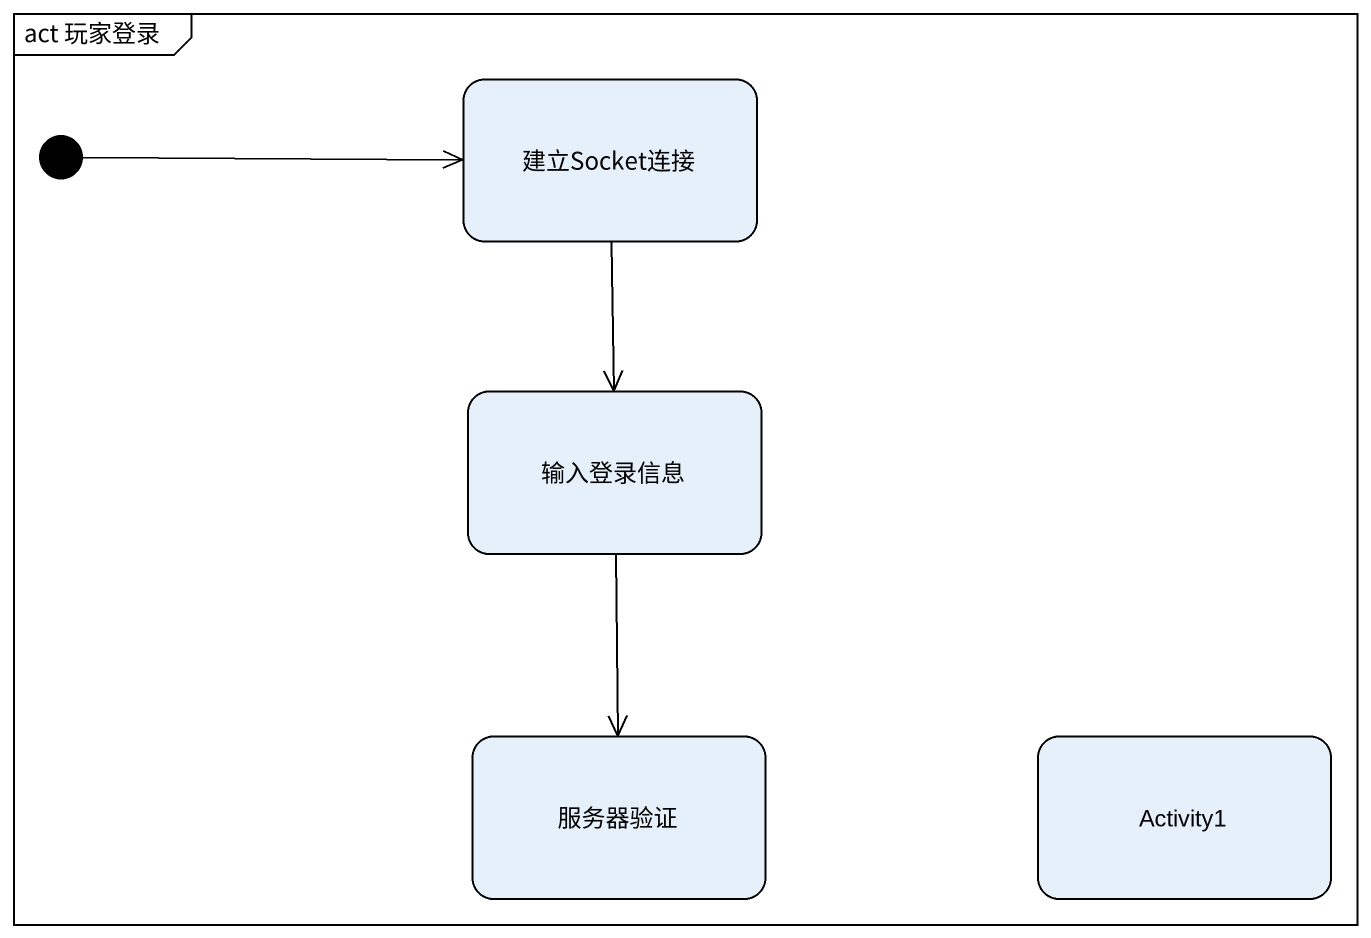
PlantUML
@startuml
mainframe act 玩家登录
hide empty description
state 建立Socket连接
state 输入登录信息
state 服务器验证
state Activity1
[*] -right-> 建立Socket连接
建立Socket连接 --> 输入登录信息
输入登录信息 --> 服务器验证
@enduml
